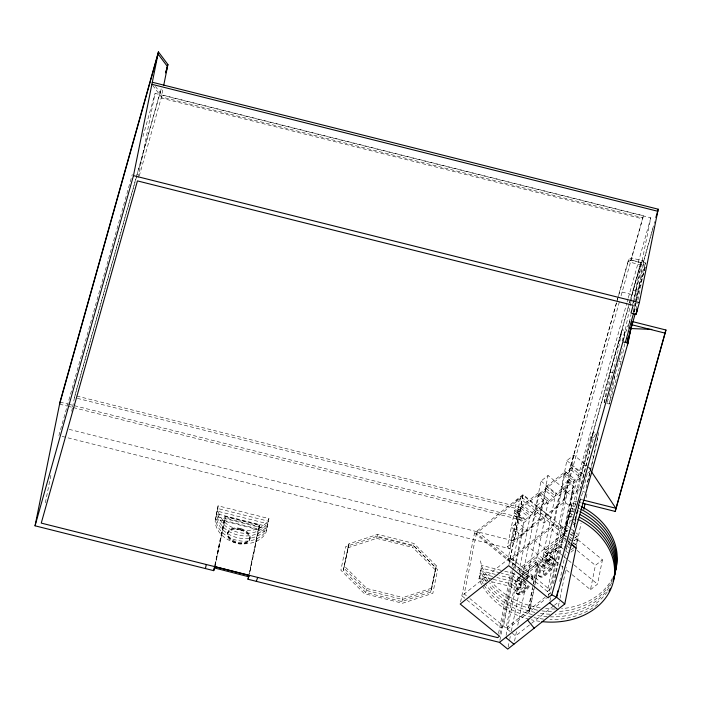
<?xml version="1.0" encoding="UTF-8"?>
<svg xmlns="http://www.w3.org/2000/svg" width="701" height="701" viewBox="0 0 701 701"><rect width="100%" height="100%" fill="white"/><g stroke="black" fill="none" stroke-linecap="round" stroke-linejoin="round"><path stroke-width="0.53" stroke-dasharray="3.5 2.63" d="M215.444 518.95L215.172 521.456A26.726 21.118 11.4 0 0 235.957 542.828A26.726 21.118 11.4 0 0 265.223 534.022L266.301 531.708L268.947 518.591L218.09 505.833L215.444 518.95L266.301 531.708M218.09 505.833L217.818 508.339A26.726 21.118 11.4 0 0 238.603 529.711A26.726 21.118 11.4 0 0 267.87 520.904L268.947 518.591M520.641 576.625L515.682 580.551L506.087 628.166L527.993 610.843L532.997 585.046M533.207 583.968L537.176 563.551L538.447 564.585L534.477 585.011M533.645 589.304L529.264 611.877L527.993 610.843M553.492 583.618L560.59 547.078L559.319 546.035L550.136 593.326L545.921 596.656M45.337 502.819L51.147 473.999M71.704 411.259L72.334 408.113M72.545 407.062L74.867 395.557L135.915 178.387M138.079 177.703L155.079 93.391L650.808 217.792L633.161 305.312M139.227 176.065L161.16 98.052L163.07 88.58M214.786 565.365L224.977 516.383L259.265 524.988L249.346 574.189M215.058 565.584L224.977 516.383M249.074 573.97L259.265 524.988M343.341 570.211L348.984 543.81L377.743 534.372L413.905 543.45L436.285 565.716L431.763 588.13L430.642 592.117L401.875 601.554L365.712 592.476L343.341 570.211L348.984 543.81M348.441 545.72L343.919 568.134L366.299 590.4L402.462 599.478L431.22 590.04L435.742 567.626L413.371 545.36L377.208 536.283L345.646 546.614L340.888 570.228L364.459 593.686L402.549 603.246L432.85 593.309L437.617 569.694L414.046 546.237L375.946 536.677M430.642 592.117L436.285 565.716M460.618 601.984L474.533 532.97L523.069 494.591L562.386 526.731L548.261 596.77M481.675 584.66A70.144 55.423 11.4 0 1 478.993 579.035L481.517 565.392L501.697 570.456M515.139 568.546L523.498 527.108L519.301 530.429L513.553 528.983L509.583 548.681L507.384 546.885L516.795 500.199L523.025 495.274L540.997 509.977L534.775 514.893L516.795 500.199M69.171 429.354L512.466 540.602L519.231 507.077L75.927 395.828M616.626 302.683L569.633 469.898L519.721 509.373L517.391 520.904L516.488 520.677M508.944 564.629L523.069 494.591M523.025 495.274L509.864 560.511L553.685 525.855L566.837 460.627L573.874 455.063L587.762 466.419M512.466 540.602L514.148 539.271L514.736 539.752L521.5 506.227L539.472 492.006L548.62 499.489L534.933 567.372M498.542 633.397L511.16 570.789M512.019 566.539L519.301 530.429M499.936 634.125L512.571 571.473M512.782 570.412L513.851 565.111L516.208 563.253L476.89 531.113L464.22 593.949L469.241 598.049M499.901 640.25L513.377 573.392L502.757 570.719M514.455 568.073L524.427 518.617L514.692 510.661L519.231 507.077M514.28 572.805L503.537 626.089L501.18 627.956L461.863 595.815L510.398 557.426L549.715 589.567L547.358 591.434L567.311 492.452L573.383 487.651L573.742 486.398L569.773 506.087L564.454 501.75L573.874 455.063M506.113 635.378L518.013 576.336L526.258 583.074L517.522 626.422M524.988 579.674L527.318 577.834L519.073 571.087L530.648 513.702L548.62 499.489M528.265 544.195L527.844 546.298L545.842 561.01L552.879 555.446L534.881 540.725M531.577 527.748L540.997 481.061L548.033 475.497L566.031 490.209L550.232 568.564M508.146 646.988L509.627 639.61M509.846 638.558L510.267 636.455M511.327 631.18L522.49 575.854M522.701 574.785L539.472 492.006M514.56 641.091L516.663 630.655M526.784 580.454L548.033 475.497M514.736 539.752L532.716 525.531L532.12 525.049L539.157 519.485L539.752 519.967L546.508 486.441L565.313 471.571L574.461 479.046L560.774 546.929L522.087 577.528M534.618 586.299L529.5 611.693L528.23 610.65L532.707 588.428M533.557 584.196L537.825 563.034L559.319 546.035M534.828 585.239L539.095 564.068L537.825 563.034M541.969 561.808L555.656 493.916L574.461 479.046M543.196 574.128L558.995 495.773L566.031 490.209M539.752 519.967L558.557 505.097L565.313 471.571M558.557 505.097L557.961 504.615L563.63 500.137L570.386 466.612L617.046 300.615M549.926 600.722L550.548 597.638M555.192 577.887L573.383 487.651M566.329 540.164L563.385 537.755L566.031 524.637L569.711 527.643M563.385 537.755L569.475 516.085L572.121 502.967L576.082 504.343M579.762 490.192L585.738 465.885L593.729 437.477L596.174 433.236L593.318 432.517L590.873 436.758L582.882 465.166L574.04 501.101L569.519 523.516L571.481 520.124M559.731 581.409L566.32 548.725M566.531 547.691L567.17 544.511M573.681 512.238L581.497 473.482L629.191 303.805M578.728 503.607L573.961 527.222L574.995 525.435M573.12 524.418L574.601 524.795L578.903 503.441M581.243 502.906L579.122 502.38L579.534 500.33L579.131 501.969M593.318 432.517L588.796 454.931L580.735 487.703M558.373 606.435L559.205 602.317M560.055 598.119L566.242 567.424M572.954 534.136L580.288 497.78M616.924 301.632L628.149 261.71L631.031 260.01L643.325 215.706L161.8 94.863L155.473 86.451M624.722 343.727L621.095 361.716L609.213 404.004L604.131 402.725L610.326 372.029L622.208 329.75L627.29 331.021M586.08 487.914L593.878 456.211L597.971 435.926M598.82 432.438L590.391 470.748M576.099 547.875L581.068 523.226M586.238 497.561L586.886 494.354M643.325 215.706L642.686 218.887L161.16 98.052M616.232 359.385L622.208 329.75M609.213 404.004L615.399 373.3M622.926 341.045L625.064 330.46L622.164 340.774M622.9 341.799L630.891 302.192M631.102 301.123L633.266 290.416L641.345 261.657L645.463 262.691L637.481 302.297M632.714 304.471L641.345 261.657M628.157 328.497L630.97 314.583M633.555 301.737L635.711 291.029L643.798 262.27L635.816 301.877M629.226 324.125L629.866 320.944L626.773 328.366L623.233 340.966M633.283 311.787L635.01 303.226M635.22 302.157L637.384 291.45L645.463 262.691M633.441 313.654L635.597 302.946M634.072 312.155L636.201 301.588M636.412 300.527L638.12 292.08L645.761 264.882M634.239 312.033L636.394 301.325M636.613 300.256L638.339 291.695L645.849 264.987M635.973 309.789L637.262 303.367M572.174 574.724L590.496 589.699L595.403 565.374L602.439 559.81L574.96 537.343M590.496 589.699L597.532 584.135L602.439 559.81M215.189 564.769L225.652 516.576L259.887 525.356L249.354 574.356M214.892 566.636L225.652 516.576M579.122 502.38L579.639 500.26M587.236 473.622L582.811 491.585L585.037 492.146M587.543 482.314L590.137 471.799M58.902 435.575L132.296 174.461M142.951 136.555L155.079 93.391M136.213 177.327L161.099 88.773M136.686 176.231L74.455 397.625L519.721 509.373M136.975 175.18L161.274 88.729M347.862 547.796L376.621 538.368L377.743 534.372M365.712 592.476L366.833 588.49L344.463 566.224M435.163 569.703L412.784 547.437L413.905 543.45M401.875 601.554L402.996 597.559L431.763 588.13M617.344 299.564L628.56 259.642L631.452 257.942L643.632 261L643.211 263.068L640.328 264.768L630.847 298.495M567.644 480.211L567.302 481.429L562.57 485.171M563.63 500.137L619.886 300.002M621.068 295.787L642.905 217.774L161.379 96.931L151.898 84.304M569.773 506.087L626.852 303.016M627.141 301.965L628.035 298.81M628.324 297.759L650.808 217.792M572.121 502.967L565.672 525.89L559.6 530.692M629.48 302.753L630.374 299.59M630.672 298.538L640.74 262.7L643.632 261L654.699 221.63M73.368 407.596L524.006 520.685L581.076 475.55L629.367 303.761M629.656 302.709L630.549 299.546M561.983 488.098L571.131 495.572L578.167 489.99M652.824 228.876L643.211 263.068L631.031 260.01M604.131 402.725L616.013 360.445M607.276 402.409L622.357 348.555M582.522 492.637L574.829 519.993L572.866 523.384M227.571 533.566L227.956 532.243M249.635 539.779L250.02 538.456M259.887 525.356L259.501 526.679L225.266 517.899M574.601 524.795L575.582 523.095M570.386 466.612L571.762 465.525L581.497 473.482M518.81 509.145L514.271 512.729L524.006 520.685M569.974 468.68L571.341 467.593L581.076 475.55M536.729 505.614L543.766 500.05M515.892 523.603L511.353 527.187L521.088 535.143L527.31 530.228L518.17 522.753M567.056 483.138L568.423 482.051L578.159 490.008M587.937 472.851L591.066 470.371M507.384 546.885L564.454 501.75M507.936 560.274L556.463 521.894M562.386 526.731L560.029 528.598L520.712 496.457L508.041 559.293L550.408 593.931M517.268 570.316L570.448 528.247M519.073 571.087L537.045 556.874L545.308 563.63L552.344 558.066L544.081 551.31L562.885 536.44L566.189 539.13M518.547 573.716L536.519 559.503L544.782 566.259L551.818 560.686L543.555 553.93L562.36 539.06L564.831 541.084M519.73 574.986L535.985 562.123L544.248 568.879L551.284 563.315L543.021 556.559L561.825 541.68L565.952 545.054M521.474 575.968L537.176 563.551M516.952 581.585L521.237 578.202M524.734 577.668L521.623 580.13L513.377 573.392M525.513 577.054L527.844 575.206L476.47 533.207L520.282 498.551L568.362 537.86M574.785 538.079L578.693 534.986L576.222 532.97M524.208 580.288L521.097 582.75L512.852 576.012L501.162 573.076M574.259 540.708L578.167 537.614L575.696 535.59M526.013 581.068L520.563 585.379L512.326 578.632L499.576 575.433M571.385 545.185L577.633 540.234L575.162 538.21M526.258 583.074L520.037 587.999L511.791 581.26L496.921 577.528M574.759 544.712L577.107 542.863L573.812 540.164M571.105 549.812L575.013 546.719M573.707 549.961L569.019 553.667L565.716 550.977M528.23 610.65L545.08 597.322M507.358 629.209L546.351 598.365M553.518 605.953L515.603 635.947L470.082 598.733M554.36 605.287L559.416 601.292M633.266 290.416L638.339 291.695M622.032 292.054L634.203 295.103M618.878 361.164L621.095 361.716M610.326 372.029L613.182 372.748M590.873 436.758L593.729 437.477M592.398 455.834L593.878 456.211M582.882 465.166L585.738 465.885M579.762 499.2L582.943 499.997M574.04 501.101L576.897 501.82M571.972 519.283L577.054 520.554M59.997 402.076L67.419 403.934M68.479 404.205L524.427 518.617M59.585 404.135L67.007 406.002M68.067 406.265L72.308 407.334M62.082 436.373L509.583 548.681M376.621 538.368L412.784 547.437M500.102 572.813L480.982 568.012L481.114 568.537A70.144 55.423 11.4 0 0 489.123 582.216M495.327 574.373L480.457 570.64L480.579 571.166A70.144 55.423 11.4 0 0 487.291 583.118M492.672 576.459L479.922 573.26L480.054 573.786A70.144 55.423 11.4 0 0 484.356 582.172M492.146 579.087L479.396 575.889L479.528 576.415A70.144 55.423 11.4 0 0 483.269 583.88M493.206 579.35L511.266 583.88L519.511 590.619L525.732 585.703L517.487 578.965L535.459 564.743L543.722 571.499L550.758 565.935L542.495 559.179L561.299 544.309L569.545 551.047M478.871 578.509L487.361 580.638M491.611 581.707L510.731 586.509L518.977 593.248L525.198 588.323L515.682 580.551M223.856 520.37L258.143 528.975M366.833 588.49L402.996 597.559M574.566 506.621L571.595 505.587L565.497 527.257L569.922 530.876M574.031 509.241L571.061 508.207L564.971 529.886L569.396 533.496M573.506 511.87L570.535 510.836L564.445 532.506L566.653 534.311M572.98 514.49L570.001 513.456L563.911 535.126L567.6 538.14M569.475 516.085L572.445 517.119M588.577 467.085L591.846 469.758M566.837 460.627L584.809 475.322M564.901 473.639L574.04 481.114M540.997 481.061L558.995 495.773M546.508 486.441L555.656 493.916M546.097 488.509L555.236 495.984M539.051 494.074L548.2 501.548M571.271 528.922L575.398 532.296M571.569 532.217L574.864 534.916M541.742 510.074L550.89 517.548L543.853 523.121L534.705 515.638M567.46 531.218L559.135 524.409L552.099 529.974L567.091 542.223M570.789 533.934L574.128 536.659M570.22 534.171L571.867 535.52M569.685 536.791L572.989 539.49M569.186 538.534L571.657 540.55M568.336 538.745L572.454 542.118M573.278 542.784L576.581 545.483M567.013 539.805L570.307 542.504M568.677 541.812L570.325 543.161M567.801 541.365L570.281 543.389M567.924 542.907L569.589 544.274M577.081 550.399L595.403 565.374M568.125 543.774L570.605 545.799M521.5 506.227L530.648 513.702M521.08 508.286L530.228 515.77M566.776 545.728L570.071 548.427M560.774 546.929L564.892 550.303M563.394 556.217L554.228 548.734L547.192 554.298L560.52 565.19M564.226 556.901L567.556 559.626M568.388 560.301L573.383 564.393M574.215 565.067L597.532 584.135M553.545 558.399L554.815 559.442M561.352 565.873L563.017 567.232M566.347 569.957L571.341 574.04M538.561 575.652L539.831 576.695M531.402 575.915L532.672 576.958M474.533 532.97L513.851 565.111M516.418 593.169L517.688 594.203M588.568 467.348L590.391 470.073M480.413 560.844L481.64 565.917A70.144 55.423 11.4 0 0 489.648 579.596M612.543 579.429A70.144 55.423 11.4 0 1 557.891 611.517M551.512 611.614A70.144 55.423 11.4 0 1 541.864 610.86M537.588 610.177A70.144 55.423 11.4 0 1 489.754 583.013M577.992 507.813A70.144 55.423 11.4 0 1 579.885 508.733M611.552 583.004A70.144 55.423 11.4 0 1 609.511 586.693M608.941 587.587A70.144 55.423 11.4 0 1 555.227 614.225M549.917 614.207A70.144 55.423 11.4 0 1 540.261 613.331M534.942 612.385A70.144 55.423 11.4 0 1 488.588 584.844M577.466 510.442A70.144 55.423 11.4 0 1 579.359 511.362M612.613 577.755A70.144 55.423 11.4 0 1 561.597 608.67M555.227 609.003A70.144 55.423 11.4 0 1 544.546 608.494M540.243 607.916A70.144 55.423 11.4 0 1 491.603 581.97M578.527 505.193A70.144 55.423 11.4 0 1 580.41 506.113M597.76 604.183A70.144 55.423 11.4 0 1 549.926 619.482M543.503 619.097A70.144 55.423 11.4 0 1 533.882 617.625M531.787 617.16A70.144 55.423 11.4 0 1 483.821 584.792M539.752 621.349A70.144 55.423 11.4 0 1 531.262 619.789M529.176 619.272A70.144 55.423 11.4 0 1 482.2 585.58M607.224 591.959A70.144 55.423 11.4 0 1 550.451 616.862M547.262 616.731A70.144 55.423 11.4 0 1 536.528 615.425M532.313 614.54A70.144 55.423 11.4 0 1 484.926 583.074M526.863 578.465A11.461 3.908 -50.7 0 1 532.164 581.769M529.421 586.474A11.461 3.908 -50.7 0 1 525.548 590.934L523.498 592.695A11.461 3.908 -50.7 0 1 517.347 592.31A11.461 3.908 -50.7 0 1 524.821 580.226M525.592 577.422A11.461 3.908 -50.7 0 1 530.894 580.726M528.151 585.431A11.461 3.908 -50.7 0 1 524.278 589.9L522.227 591.653A11.461 3.908 -50.7 0 1 516.076 591.276A11.461 3.908 -50.7 0 1 523.551 579.184M526.854 577.431A11.461 3.908 -50.7 0 1 531.489 581.217M528.747 585.922A11.461 3.908 -50.7 0 1 524.874 590.382L522.823 592.143A11.461 3.908 -50.7 0 1 516.672 591.758A11.461 3.908 -50.7 0 1 524.146 579.674M215.969 516.322L215.698 518.836A26.726 21.118 11.4 0 0 236.482 540.199A26.726 21.118 11.4 0 0 265.749 531.393L266.827 529.089L215.969 516.322M216.504 513.702L216.223 516.208A26.726 21.118 11.4 0 0 237.017 537.579A26.726 21.118 11.4 0 0 266.275 528.773L267.361 526.46L216.504 513.702M217.03 511.082L216.758 513.588A26.726 21.118 11.4 0 0 237.543 534.951A26.726 21.118 11.4 0 0 266.809 526.144L267.887 523.84L217.03 511.082M217.555 508.453L217.284 510.968A26.726 21.118 11.4 0 0 238.068 532.331A26.726 21.118 11.4 0 0 267.335 523.524L268.422 521.22L217.555 508.453M628.56 259.642L628.149 261.71L640.328 264.768L640.74 262.7L628.56 259.642M569.527 470.879L569.186 472.097L564.454 475.839L573.602 483.313L580.63 477.749L570.894 469.793L569.527 470.879M547.735 559.915L545.693 561.667A11.461 3.908 -50.7 0 0 538.219 573.76A11.461 3.908 -50.7 0 0 544.37 574.145L546.421 572.384A11.461 3.908 -50.7 0 0 553.886 560.301A11.461 3.908 -50.7 0 0 547.735 559.915M548.331 560.397L546.289 562.158A11.461 3.908 -50.7 0 0 538.815 574.25A11.461 3.908 -50.7 0 0 544.966 574.627L547.017 572.875A11.461 3.908 -50.7 0 0 554.482 560.782A11.461 3.908 -50.7 0 0 548.331 560.397M549.006 560.949L546.964 562.71A11.461 3.908 -50.7 0 0 539.49 574.802A11.461 3.908 -50.7 0 0 545.641 575.179L547.691 573.427A11.461 3.908 -50.7 0 0 555.157 561.335A11.461 3.908 -50.7 0 0 549.006 560.949M518.363 511.344L513.824 514.937L523.559 522.893L529.781 517.969L520.641 510.494L519.275 511.572L518.363 511.344M545.65 490.718L538.613 496.282L547.753 503.756L554.789 498.192L545.65 490.718M240.793 528.572L237.876 528.002A11.461 7.01 16.2 0 0 227.807 533.154A11.461 7.01 16.2 0 0 237.175 542.118L240.093 542.697A11.461 7.01 16.2 0 0 250.161 537.544A11.461 7.01 16.2 0 0 240.793 528.572M240.618 529.194L237.7 528.624A11.461 7.01 16.2 0 0 227.632 533.776A11.461 7.01 16.2 0 0 236.999 542.74L239.917 543.319A11.461 7.01 16.2 0 0 249.985 538.166A11.461 7.01 16.2 0 0 240.618 529.194M240.408 529.903L237.49 529.325A11.461 7.01 16.2 0 0 227.422 534.477A11.461 7.01 16.2 0 0 236.789 543.45L239.707 544.02A11.461 7.01 16.2 0 0 249.775 538.867A11.461 7.01 16.2 0 0 240.408 529.903"/><path stroke-width="1.05" d="M205.437 568.572L206.269 564.507M257.705 577.414L256.294 581.331M214.839 566.653L213.717 570.649L35.05 525.811L59.997 402.076L158.426 51.9L167.916 64.527L163.701 85.443M35.05 525.811L133.479 175.636L158.426 51.9M213.717 570.649L214.357 567.477M572.796 545.185L576.099 547.875L564.787 603.964L507.717 649.1L499.471 642.361L248.005 579.254L248.645 576.082M499.471 642.361L556.541 597.217L557.821 590.873M583.872 509.32L584.949 503.975M628.096 337.479L627.018 342.833L635.106 314.066M627.465 344.91L630.874 327.998M564.787 603.964L556.541 597.217L627.982 343.078L632.293 321.663M627.982 343.078L622.9 341.799L551.766 594.86L548.051 597.804L508.733 565.663L460.207 604.043L499.524 636.184L497.684 637.638L41.254 523.095L137.44 180.902L633.161 305.312L630.988 313.032L636.07 314.311L637.148 308.957M636.578 312.48L637.218 309.307M636.07 314.311L639.356 302.595L658.195 209.196L152.31 82.245M582.303 503.178L615.206 511.432L665.95 330.005L633.047 321.741M615.206 511.432L665.95 330.005M214.506 567.959L214.892 566.636L249.127 575.425L248.741 576.748L214.506 567.959L214.962 565.83M59.585 404.135L158.014 53.968L167.504 66.595L165.725 72.913M165.839 71.905L167.916 64.527M248.005 579.254L249.127 575.258M655.864 217.485L656.732 214.375M657.319 212.307L658.195 209.196M656.609 215.409L657.775 211.264L151.898 84.304M625.353 342.412L633.441 313.654M247.427 576.415L247.804 575.083M630.041 328.497L651.799 329.409M133.479 175.636L639.356 302.595M632.407 324.922L665.31 333.185M584.003 500.26L615.846 508.251L590.996 470.984M551.766 594.86L556.541 597.217M571.105 544.064L576.047 548.103M549.505 602.781L557.751 609.519M505.693 637.437L513.938 644.175M527.599 620.113L534.197 628.157M580.822 509.215A70.144 55.423 11.4 0 1 614.795 573.584M580.297 511.835A70.144 55.423 11.4 0 1 613.945 577.195M579.236 517.084A70.144 55.423 11.4 0 1 613.209 581.453M610.492 588.253A70.144 55.423 11.4 0 1 608.994 591.039M577.773 519.231A70.144 55.423 11.4 0 1 612.122 585.764A70.144 55.423 11.4 0 1 541.899 621.612M581.357 506.586A70.144 55.423 11.4 0 1 615.32 570.956M579.771 514.464A70.144 55.423 11.4 0 1 614.286 576.844"/></g></svg>
